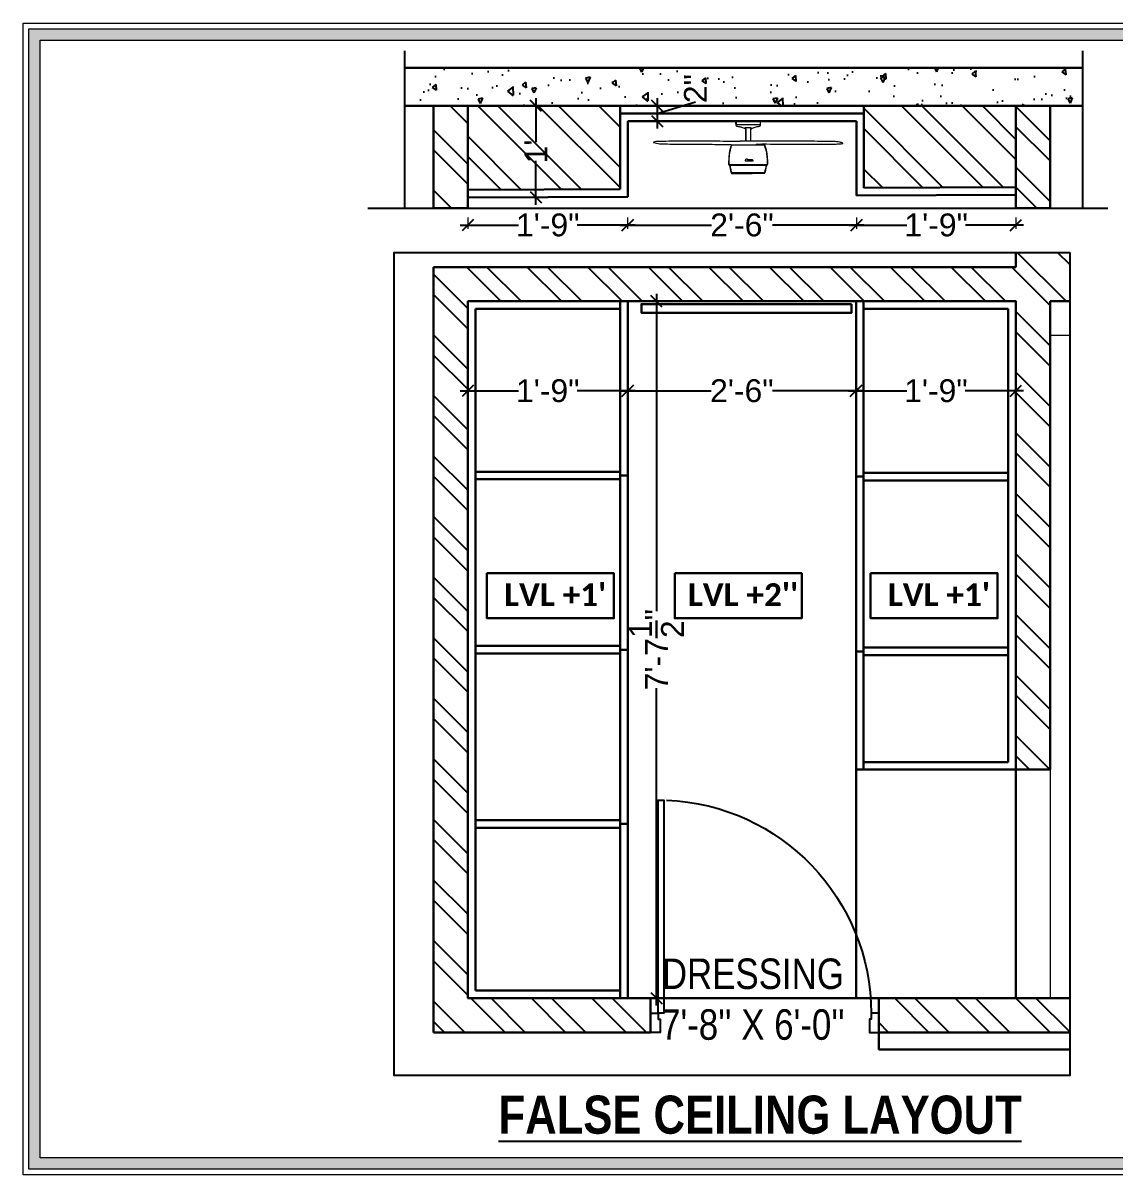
# Model space of a CAD drawing. Header units: millimetres. Extents: x 56222 to 3066687, y -650199 to -121287.
# Drawn here: x 136831 to 136974.6, y -183216.9 to -183065.6 of the extents above; entities that cross this region are included whole.
import ezdxf

# ---------------------------------------------------------------- set-up
doc = ezdxf.new("R2010")
doc.units = ezdxf.units.MM
doc.header["$MEASUREMENT"] = 0
doc.header["$PDMODE"] = 35
doc.linetypes.add('DASHEDX2', pattern=[1.5, 1, -0.5])
doc.layers.get('Defpoints').update_dxf_attribs({"color": 220})
for name, color, linetype in [('AR DOOR', 40, 'Continuous'), ('AR ELE-5', 134, 'Continuous'), ('AR HATCH-7', 7, 'Continuous'), ('Labels and Texts', 8, 'Continuous')]:
    doc.layers.add(name, color=color, linetype=linetype)
for name, color, linetype, lineweight in [('Dimension', 10, 'DASHEDX2', 20), ('Electrical', 84, 'Continuous', 30), ('ELEVATION ( SPIRAL STAIR )', 250, 'Continuous', 9), ('FIRST FLOOR', 7, 'Continuous', 9), ('FIRST FLOOR ( TEXT )', 7, 'Continuous', 9), ('FIRST FLOOR_( PLine )_', 251, 'Continuous', 30), ('FURNITURE', 32, 'Continuous', 9), ('GF FALSE CEILING', 6, 'Continuous', 35), ('GROUND FLOOR', 7, 'Continuous', 9), ('Labelling', 1, 'Continuous', 25), ('NAME PLATE', 7, 'Continuous', 25), ('SECTION ( SLAB PLine )', 104, 'Continuous', 30), ('wall', 7, 'Continuous', 30), ('XX~SLAB ( BEAM )~ ( DIM )', 7, 'Continuous', 9)]:
    doc.layers.add(name, color=color, linetype=linetype, lineweight=lineweight)
doc.styles.add('Arial', font='arial.ttf')
doc.styles.add('century g', font='GOTHIC.TTF')
doc.styles.add('KATHA', font='swissc.ttf')
doc.styles.add('style4', font='ARIALN.TTF')
doc.dimstyles.new('Archana', dxfattribs={"dimtxt": 3, "dimasz": 1.5, "dimexe": 0.5, "dimexo": 0.5, "dimgap": 0, "dimtad": 0, "dimzin": 0, "dimdsep": 46, "dimlunit": 4, "dimtxsty": 'Arial', "dimblk": 'OBLIQUE', "dimcen": 0, "dimdle": 1, "dimclrd": 1, "dimclre": 1, "dimclrt": 5, "dimadec": 0, "dimazin": 0, "dimtfac": 1, "dimtofl": 0, "dimtmove": 1, "dimatfit": 3, "dimfxl": 1, "dimfxlon": 1, "dimtolj": 1, "dimtzin": 0, "dimlwd": 25, "dimlwe": -1, "dimarcsym": 0})
pattern_1 = [(135, (891.5847, 57.002), (-3.97747564, -3.97747564), []), (135, (891.5847, 59.6535), (-3.97747564, -3.97747564), [])]

# ---------------------------------------------------------------- blocks, each defined once
blk = doc.blocks.new('*U29')
for points in [[(-40, 0), (0, 0), (0, 30), (10, 30), (10, 100), (-40, 100)], [(1160, 0), (1120, 0), (1120, 30), (1110, 30), (1110, 100), (1160, 100)], [(0, 0), (0, -1120), (30, -1120), (30, 0)]]:
    blk.add_lwpolyline(points, close=True)
at = {"layer": 'AR ELE-5', "linetype": 'ByBlock', "ltscale": 15}
blk.add_arc((-1.6, 0.7), 1121.6, 272.37301, 359.96526, dxfattribs=at)
blk = doc.blocks.new('_Oblique')
at = {"layer": 'wall', "color": 0, "lineweight": -2}
blk.add_line((-0.5, -0.5), (0.5, 0.5), dxfattribs=at)
blk = doc.blocks.new('*D635')
at = {"layer": 'Defpoints', "color": 0, "lineweight": 30, "transparency": 16777216}
for p in [(136898.01, -183076.51), (136898.41, -183076.51), (136898.01, -183088.52)]:
    blk.add_point(p, dxfattribs=at)
at = {"layer": 'GROUND FLOOR', "color": 1, "lineweight": 25, "transparency": 16777216}
for p, q in [((136898.41, -183075.51), (136898.41, -183081.27)), ((136898.41, -183089.52), (136898.41, -183083.75))]:
    blk.add_line(p, q, dxfattribs=at)
at = {"layer": 'GROUND FLOOR', "color": 1, "transparency": 16777216}
for p, q in [((136898.41, -183076.51), (136898.91, -183076.51)), ((136898.41, -183088.52), (136898.91, -183088.52))]:
    blk.add_line(p, q, dxfattribs=at)
at = {"layer": 'GROUND FLOOR', "color": 1, "lineweight": 25, "transparency": 16777216, "xscale": 1.5, "yscale": 1.5, "zscale": 1.5}
for p, rotation in [((136898.41, -183076.51), 90), ((136898.41, -183088.52), 270)]:
    blk.add_blockref('_Oblique', p, dxfattribs=dict(at, rotation=rotation))
at = {"layer": 'GROUND FLOOR', "color": 5, "lineweight": 30, "transparency": 16777216, "insert": (136898.41, -183082.51), "char_height": 3, "attachment_point": 5, "rotation": 90, "style": 'Arial'}
blk.add_mtext("\\A1;1'", dxfattribs=at)
blk = doc.blocks.new('*D636')
at = {"layer": 'Defpoints', "color": 0, "lineweight": 30, "transparency": 16777216}
for p in [(136910.47, -183088.46), (136889.47, -183089.96), (136910.47, -183092.17)]:
    blk.add_point(p, dxfattribs=at)
at = {"layer": 'GROUND FLOOR', "color": 1, "transparency": 16777216}
for p, q in [((136889.47, -183091.17), (136889.47, -183092.67)), ((136910.47, -183091.17), (136910.47, -183092.67))]:
    blk.add_line(p, q, dxfattribs=at)
at = {"layer": 'GROUND FLOOR', "color": 1, "lineweight": 25, "transparency": 16777216}
for p, q in [((136888.47, -183092.17), (136896.13, -183092.17)), ((136911.47, -183092.17), (136903.82, -183092.17))]:
    blk.add_line(p, q, dxfattribs=at)
at = {"layer": 'GROUND FLOOR', "color": 1, "lineweight": 25, "transparency": 16777216, "xscale": 1.5, "yscale": 1.5, "zscale": 1.5, "rotation": 180}
blk.add_blockref('_Oblique', (136889.47, -183092.17), dxfattribs=at)
at = {"layer": 'GROUND FLOOR', "color": 1, "lineweight": 25, "transparency": 16777216, "xscale": 1.5, "yscale": 1.5, "zscale": 1.5}
blk.add_blockref('_Oblique', (136910.47, -183092.17), dxfattribs=at)
at = {"layer": 'GROUND FLOOR', "color": 5, "lineweight": 30, "transparency": 16777216, "insert": (136899.97, -183092.17), "char_height": 3, "attachment_point": 5, "style": 'Arial'}
blk.add_mtext('\\A1;1\'-9"', dxfattribs=at)
blk = doc.blocks.new('*D637')
at = {"layer": 'Defpoints', "color": 0, "lineweight": 30, "transparency": 16777216}
for p in [(136910.47, -183088.46), (136940.52, -183088.31), (136940.52, -183092.17)]:
    blk.add_point(p, dxfattribs=at)
at = {"layer": 'GROUND FLOOR', "color": 1, "transparency": 16777216}
for p, q in [((136910.47, -183091.17), (136910.47, -183092.67)), ((136940.52, -183091.17), (136940.52, -183092.67))]:
    blk.add_line(p, q, dxfattribs=at)
at = {"layer": 'GROUND FLOOR', "color": 1, "lineweight": 25, "transparency": 16777216}
for p, q in [((136909.47, -183092.17), (136921.48, -183092.17)), ((136941.52, -183092.17), (136929.51, -183092.17))]:
    blk.add_line(p, q, dxfattribs=at)
at = {"layer": 'GROUND FLOOR', "color": 1, "lineweight": 25, "transparency": 16777216, "xscale": 1.5, "yscale": 1.5, "zscale": 1.5, "rotation": 180}
blk.add_blockref('_Oblique', (136910.47, -183092.17), dxfattribs=at)
at = {"layer": 'GROUND FLOOR', "color": 1, "lineweight": 25, "transparency": 16777216, "xscale": 1.5, "yscale": 1.5, "zscale": 1.5}
blk.add_blockref('_Oblique', (136940.52, -183092.17), dxfattribs=at)
at = {"layer": 'GROUND FLOOR', "color": 5, "lineweight": 30, "transparency": 16777216, "insert": (136925.49, -183092.17), "char_height": 3, "attachment_point": 5, "style": 'Arial'}
blk.add_mtext('\\A1;2\'-6"', dxfattribs=at)
blk = doc.blocks.new('*D638')
at = {"layer": 'Defpoints', "color": 0, "lineweight": 30, "transparency": 16777216}
for p in [(136940.54, -183088.31), (136961.47, -183088.31), (136961.47, -183092.17)]:
    blk.add_point(p, dxfattribs=at)
at = {"layer": 'GROUND FLOOR', "color": 1, "transparency": 16777216}
for p, q in [((136940.54, -183091.17), (136940.54, -183092.67)), ((136961.47, -183091.17), (136961.47, -183092.67))]:
    blk.add_line(p, q, dxfattribs=at)
at = {"layer": 'GROUND FLOOR', "color": 1, "lineweight": 25, "transparency": 16777216}
for p, q in [((136939.54, -183092.17), (136947.16, -183092.17)), ((136962.47, -183092.17), (136954.85, -183092.17))]:
    blk.add_line(p, q, dxfattribs=at)
at = {"layer": 'GROUND FLOOR', "color": 1, "lineweight": 25, "transparency": 16777216, "xscale": 1.5, "yscale": 1.5, "zscale": 1.5, "rotation": 180}
blk.add_blockref('_Oblique', (136940.54, -183092.17), dxfattribs=at)
at = {"layer": 'GROUND FLOOR', "color": 1, "lineweight": 25, "transparency": 16777216, "xscale": 1.5, "yscale": 1.5, "zscale": 1.5}
blk.add_blockref('_Oblique', (136961.47, -183092.17), dxfattribs=at)
at = {"layer": 'GROUND FLOOR', "color": 5, "lineweight": 30, "transparency": 16777216, "insert": (136951, -183092.17), "char_height": 3, "attachment_point": 5, "style": 'Arial'}
blk.add_mtext('\\A1;1\'-9"', dxfattribs=at)
blk = doc.blocks.new('*D639')
at = {"layer": 'Defpoints', "color": 0, "lineweight": 30, "transparency": 16777216}
for p in [(136889.47, -183113.94), (136910.47, -183113.94), (136910.47, -183113.94)]:
    blk.add_point(p, dxfattribs=at)
at = {"layer": 'GROUND FLOOR', "color": 1, "lineweight": 25, "transparency": 16777216}
for p, q in [((136888.47, -183113.94), (136896.13, -183113.94)), ((136911.47, -183113.94), (136903.82, -183113.94))]:
    blk.add_line(p, q, dxfattribs=at)
at = {"layer": 'GROUND FLOOR', "color": 1, "transparency": 16777216}
for p, q in [((136889.47, -183113.94), (136889.47, -183113.44)), ((136910.47, -183113.94), (136910.47, -183113.44))]:
    blk.add_line(p, q, dxfattribs=at)
at = {"layer": 'GROUND FLOOR', "color": 1, "lineweight": 25, "transparency": 16777216, "xscale": 1.5, "yscale": 1.5, "zscale": 1.5, "rotation": 180}
blk.add_blockref('_Oblique', (136889.47, -183113.94), dxfattribs=at)
at = {"layer": 'GROUND FLOOR', "color": 1, "lineweight": 25, "transparency": 16777216, "xscale": 1.5, "yscale": 1.5, "zscale": 1.5}
blk.add_blockref('_Oblique', (136910.47, -183113.94), dxfattribs=at)
at = {"layer": 'GROUND FLOOR', "color": 5, "lineweight": 30, "transparency": 16777216, "insert": (136899.97, -183113.94), "char_height": 3, "attachment_point": 5, "style": 'Arial'}
blk.add_mtext('\\A1;1\'-9"', dxfattribs=at)
blk = doc.blocks.new('*D640')
at = {"layer": 'Defpoints', "color": 0, "lineweight": 30, "transparency": 16777216}
for p in [(136910.47, -183113.94), (136940.47, -183113.94), (136940.47, -183113.94)]:
    blk.add_point(p, dxfattribs=at)
at = {"layer": 'GROUND FLOOR', "color": 1, "lineweight": 25, "transparency": 16777216}
for p, q in [((136909.47, -183113.94), (136921.46, -183113.94)), ((136941.47, -183113.94), (136929.49, -183113.94))]:
    blk.add_line(p, q, dxfattribs=at)
at = {"layer": 'GROUND FLOOR', "color": 1, "transparency": 16777216}
for p, q in [((136910.47, -183113.94), (136910.47, -183113.44)), ((136940.47, -183113.94), (136940.47, -183113.44))]:
    blk.add_line(p, q, dxfattribs=at)
at = {"layer": 'GROUND FLOOR', "color": 1, "lineweight": 25, "transparency": 16777216, "xscale": 1.5, "yscale": 1.5, "zscale": 1.5, "rotation": 180}
blk.add_blockref('_Oblique', (136910.47, -183113.94), dxfattribs=at)
at = {"layer": 'GROUND FLOOR', "color": 1, "lineweight": 25, "transparency": 16777216, "xscale": 1.5, "yscale": 1.5, "zscale": 1.5}
blk.add_blockref('_Oblique', (136940.47, -183113.94), dxfattribs=at)
at = {"layer": 'GROUND FLOOR', "color": 5, "lineweight": 30, "transparency": 16777216, "insert": (136925.47, -183113.94), "char_height": 3, "attachment_point": 5, "style": 'Arial'}
blk.add_mtext('\\A1;2\'-6"', dxfattribs=at)
blk = doc.blocks.new('*D641')
at = {"layer": 'Defpoints', "color": 0, "lineweight": 30, "transparency": 16777216}
for p in [(136940.47, -183113.94), (136961.47, -183113.94), (136961.47, -183113.94)]:
    blk.add_point(p, dxfattribs=at)
at = {"layer": 'GROUND FLOOR', "color": 1, "lineweight": 25, "transparency": 16777216}
for p, q in [((136939.47, -183113.94), (136947.13, -183113.94)), ((136962.47, -183113.94), (136954.82, -183113.94))]:
    blk.add_line(p, q, dxfattribs=at)
at = {"layer": 'GROUND FLOOR', "color": 1, "transparency": 16777216}
for p, q in [((136940.47, -183113.94), (136940.47, -183113.44)), ((136961.47, -183113.94), (136961.47, -183113.44))]:
    blk.add_line(p, q, dxfattribs=at)
at = {"layer": 'GROUND FLOOR', "color": 1, "lineweight": 25, "transparency": 16777216, "xscale": 1.5, "yscale": 1.5, "zscale": 1.5, "rotation": 180}
blk.add_blockref('_Oblique', (136940.47, -183113.94), dxfattribs=at)
at = {"layer": 'GROUND FLOOR', "color": 1, "lineweight": 25, "transparency": 16777216, "xscale": 1.5, "yscale": 1.5, "zscale": 1.5}
blk.add_blockref('_Oblique', (136961.47, -183113.94), dxfattribs=at)
at = {"layer": 'GROUND FLOOR', "color": 5, "lineweight": 30, "transparency": 16777216, "insert": (136950.97, -183113.94), "char_height": 3, "attachment_point": 5, "style": 'Arial'}
blk.add_mtext('\\A1;1\'-9"', dxfattribs=at)
blk = doc.blocks.new('*D642')
at = {"layer": 'Defpoints', "color": 0, "lineweight": 30, "transparency": 16777216}
for p in [(136916.82, -183102.18), (136914.26, -183193.68), (136916.82, -183193.68)]:
    blk.add_point(p, dxfattribs=at)
at = {"layer": 'GROUND FLOOR', "color": 1, "lineweight": 25, "transparency": 16777216}
for p, q in [((136914.26, -183101.18), (136914.26, -183142.87)), ((136914.26, -183194.68), (136914.26, -183153))]:
    blk.add_line(p, q, dxfattribs=at)
at = {"layer": 'GROUND FLOOR', "color": 1, "transparency": 16777216}
for p, q in [((136915.26, -183102.18), (136913.76, -183102.18)), ((136915.26, -183193.68), (136913.76, -183193.68))]:
    blk.add_line(p, q, dxfattribs=at)
at = {"layer": 'GROUND FLOOR', "color": 1, "lineweight": 25, "transparency": 16777216, "xscale": 1.5, "yscale": 1.5, "zscale": 1.5}
for p, rotation in [((136914.26, -183102.18), 90), ((136914.26, -183193.68), 270)]:
    blk.add_blockref('_Oblique', p, dxfattribs=dict(at, rotation=rotation))
at = {"layer": 'GROUND FLOOR', "color": 5, "lineweight": 30, "transparency": 16777216, "insert": (136914.26, -183147.93), "char_height": 3, "attachment_point": 5, "rotation": 90, "style": 'Arial'}
blk.add_mtext('\\A1;7\'-7{\\H1x;\\S1/2;}"', dxfattribs=at)
blk = doc.blocks.new('*D936')
at = {"layer": 'Defpoints', "color": 0, "lineweight": 30, "transparency": 16777216}
for p in [(136914.36, -183076.51), (136914.36, -183078.51), (136914.36, -183078.51)]:
    blk.add_point(p, dxfattribs=at)
at = {"layer": 'FURNITURE', "color": 1, "lineweight": 25, "transparency": 16777216}
for p, q in [((136914.36, -183075.51), (136914.36, -183079.51)), ((136914.36, -183077.51), (136919.37, -183076))]:
    blk.add_line(p, q, dxfattribs=at)
at = {"layer": 'FURNITURE', "color": 1, "transparency": 16777216}
for p, q in [((136914.36, -183076.51), (136914.86, -183076.51)), ((136914.36, -183078.51), (136914.86, -183078.51))]:
    blk.add_line(p, q, dxfattribs=at)
at = {"layer": 'FURNITURE', "color": 1, "lineweight": 25, "transparency": 16777216, "xscale": 1.5, "yscale": 1.5, "zscale": 1.5}
for p, rotation in [((136914.36, -183076.51), 90), ((136914.36, -183078.51), 270)]:
    blk.add_blockref('_Oblique', p, dxfattribs=dict(at, rotation=rotation))
at = {"layer": 'FURNITURE', "color": 5, "lineweight": 30, "transparency": 16777216, "insert": (136919.37, -183074.25), "char_height": 3, "attachment_point": 5, "rotation": 90, "style": 'Arial'}
blk.add_mtext('\\A1;2"', dxfattribs=at)

msp = doc.modelspace()

# ---------------------------------------------------------------- hatches: boundary and pattern name
at = {"layer": 'AR HATCH-7', "lineweight": 25, "true_color": 0x939598}
h = msp.add_hatch(dxfattribs=at)
h.set_pattern_fill('AR-CONC', color=252, angle=225)
h.set_pattern_definition([(275, (2222.204, 280.6697), (-5.51551999, -4.62807079), [0.75, -8.25]), (220, (2222.204, 280.67), (6.29992167, -4.3376815), [0.6, -6.6]), (325.4514445, (2221.744, 280.284), (0.78440164, -8.96575221), [0.63740192, -7.01142112]), (271.1842, (2223.618, 279.2555), (-8.71693388, -6.37613776), [1.125, -12.375]), (321.6356355, (2222.892, 278.724), (0.2790007, -13.4971167), [0.9561034, -10.5171376]), (216.184164, (2223.618, 279.255), (0.2790007, -13.4971167), [0.9, -9.9]), (246, (2222.5573, 278.902), (-7.06771572, -1.37382476), [0.75, -8.25]), (191, (2222.557, 278.902), (3.40708593, -6.84808435), [0.6, -6.6]), (296.4514447, (2221.9684, 278.7874), (-3.66062975, -8.22190906), [0.6374019, -7.01142112]), (262.5, (2222.2038, 280.6697), (2.267931853, -2.439898176), [0, -6.52, 0, -6.7, 0, -6.625]), (232.5, (2222.2038, 280.6697), (0.92872942, -4.6490945), [0, -3.82, 0, -6.37, 0, -2.525]), (192.5, (2223.7806, 282.2465), (-3.934181673, -3.615207618), [0, -2.5, 0, -7.8, 0, -10.35]), (182.5, (2224.4877, 282.9536), (-3.41589983, -4.83159807), [0, -3.25, 0, -5.18, 0, -7.35])])
h.paths.add_polyline_path([(136970.218, -183071.509), (136881.129, -183071.509), (136881.129, -183076.509), (136970.218, -183076.509)])
h = msp.add_hatch(dxfattribs=at)
h.set_pattern_fill('ANSI32', color=252, scale=15, angle=90)
h.set_pattern_definition([(135, (2222.204, 280.6697), (-3.97747564, -3.97747564), []), (135, (2222.204, 283.3213), (-3.97747564, -3.97747564), [])])
h.paths.add_polyline_path([(136965.972, -183076.509), (136961.472, -183076.509), (136961.472, -183089.963), (136965.972, -183089.963)])
h.paths.add_polyline_path([(136889.472, -183076.509), (136884.972, -183076.509), (136884.972, -183089.963), (136889.472, -183089.963)])
at = {"layer": 'AR HATCH-7', "lineweight": 25}
h = msp.add_hatch(dxfattribs=at)
h.set_pattern_fill('ANSI32', color=6, scale=15, angle=90)
h.set_pattern_definition([(135, (2229.753, 300.6297), (-3.97747564, -3.97747564), []), (135, (2229.753, 303.2813), (-3.97747564, -3.97747564), [])])
h.paths.add_polyline_path([(136961.472, -183076.509), (136941.477, -183076.509), (136941.517, -183087.3), (136961.472, -183087.2)])
h.paths.add_polyline_path([(136909.472, -183076.509), (136889.472, -183076.509), (136889.472, -183087.561), (136909.472, -183087.461)])
h.paths.add_polyline_path([(136895.365, -183084.959), (136895.365, -183080.328)], flags=16)
at = {"layer": 'AR HATCH-7', "lineweight": 25, "true_color": 0x939598}
h = msp.add_hatch(dxfattribs=at)
h.set_pattern_fill('ANSI32', color=252, scale=15, angle=90)
h.set_pattern_definition(pattern_1)
h.paths.add_polyline_path([(136889.472, -183102.185), (136961.472, -183102.185), (136961.472, -183163.685), (136965.972, -183163.685), (136965.972, -183102.185), (136968.558, -183102.185), (136968.558, -183095.766), (136961.472, -183095.766), (136961.472, -183097.685), (136953.017, -183097.685), (136953.017, -183097.693), (136951.362, -183097.685), (136884.972, -183097.685), (136884.972, -183198.185), (136913.472, -183198.185), (136913.472, -183195.685), (136913.472, -183193.685), (136889.472, -183193.685)])
h = msp.add_hatch(dxfattribs=at)
h.set_pattern_fill('ANSI32', color=252, scale=15, angle=90)
h.set_pattern_definition(pattern_1)
h.paths.add_polyline_path([(136968.558, -183193.685), (136943.472, -183193.685), (136943.472, -183198.185), (136968.558, -183198.185)])
at = {"layer": 'Dimension', "linetype": 'Continuous', "true_color": 0xd39e00}
h = msp.add_hatch(color=42, dxfattribs=at)
h.paths.add_polyline_path([(136831.779, -183066.385), (136831.779, -183216.166), (137044.573, -183216.166), (137044.573, -183066.385)])
h.paths.add_polyline_path([(136833.273, -183067.879), (137043.08, -183067.879), (137043.08, -183214.673), (136833.273, -183214.673)], flags=16)

# ---------------------------------------------------------------- linework, layer by layer
at = {"layer": 'Dimension', "color": 42, "linetype": 'Continuous', "true_color": 0xd39e00}
for points in [[(136831.032, -183065.639), (137045.32, -183065.639), (137045.32, -183216.913), (136831.032, -183216.913)], [(136831.779, -183066.385), (137044.573, -183066.385), (137044.573, -183216.166), (136831.779, -183216.166)], [(136833.273, -183067.879), (137043.08, -183067.879), (137043.08, -183214.673), (136833.273, -183214.673)]]:
    msp.add_lwpolyline(points, close=True, dxfattribs=at)
at = {"layer": 'Electrical', "lineweight": 15}
for points in [[(136924.659, -183078.793, 0.031611), (136924.672, -183079.003, 0.125707), (136924.719, -183079.123, 0.168352), (136924.809, -183079.185, 0.06937), (136924.958, -183079.206, -0.053248), (136925.12, -183079.224, -0.022494), (136925.333, -183079.28, -0.021672), (136925.561, -183079.362, -0.024013), (136925.772, -183079.461), (136925.946, -183079.553), (136925.946, -183080.345), (136925.946, -183081.138), (136925.608, -183081.138, 0.01257), (136925.475, -183081.141, 0.016781), (136925.355, -183081.151, 0.014033), (136925.256, -183081.166, 0.140749), (136925.219, -183081.184, -0.18367), (136925.173, -183081.202, -0.001008), (136924.687, -183081.204, -0.00416), (136924.13, -183081.201, -0.002608), (136923.478, -183081.188, 0.00446), (136921.687, -183081.159, 0.001671), (136919.176, -183081.15, 0.00163), (136916.694, -183081.157, 0.00537), (136915.057, -183081.185, 0.003499), (136914.162, -183081.216, 0.064599), (136913.883, -183081.264, 0.732885), (136913.882, -183081.331, 0.025361), (136914.26, -183081.432, 0.038713), (136914.67, -183081.487, 0.008062), (136915.397, -183081.516, 0.004008), (136916.646, -183081.535, 0.000476), (136919.416, -183081.553, -0.000382), (136922.262, -183081.572, -0.004311), (136923.391, -183081.589, -0.003775), (136924.055, -183081.611, -0.527222), (136924.091, -183081.668, 0.025208), (136924.069, -183081.724, 0.002452), (136924.026, -183081.863, 0.003104), (136923.975, -183082.03, 0.002451), (136923.923, -183082.211, 0.038797), (136923.816, -183082.741, 0.017295), (136923.754, -183083.45, 0.009626), (136923.731, -183084.148, 0.232), (136923.813, -183084.319, -0.12153), (136923.848, -183084.365, -0.029036), (136923.881, -183084.455, -0.027148), (136923.909, -183084.569, -0.020203), (136923.929, -183084.697, 0.015364), (136923.947, -183084.83, 0.012419), (136923.975, -183084.972, 0.012609), (136924.008, -183085.101, 0.031368), (136924.04, -183085.193), (136924.116, -183085.377), (136926.286, -183085.377, 0.001347), (136927.377, -183085.374, 0.00619), (136928.009, -183085.363, 0.004097), (136928.438, -183085.347, 0.212648), (136928.51, -183085.31, 0.099431), (136928.535, -183085.263, 0.009769), (136928.57, -183085.138, 0.012042), (136928.605, -183084.987, 0.009263), (136928.636, -183084.819, -0.014105), (136928.669, -183084.651, -0.017323), (136928.71, -183084.496, -0.0159), (136928.752, -183084.37, -0.108083), (136928.787, -183084.315, 0.199365), (136928.88, -183084.091, 0.015262), (136928.858, -183083.425, 0.021782), (136928.782, -183082.715, 0.036673), (136928.65, -183082.131, 0.007985), (136928.52, -183081.728, 0.146339), (136928.442, -183081.62, 0.156969), (136928.32, -183081.575, 0.009576), (136927.925, -183081.567, -0.0070333), (136927.688, -183081.618, -0.020532), (136927.524, -183081.606, -0.021635), (136927.413, -183081.589, -0.357361), (136927.391, -183081.562, -0.28728), (136927.406, -183081.538, -0.084275), (136927.449, -183081.526, -0.047764), (136927.519, -183081.524, -0.016901), (136927.619, -183081.535, 0.0341488), (136928.143, -183081.52, 0.000247), (136932.516, -183081.543, 0.000587), (136936.642, -183081.557, 0.012623), (136937.859, -183081.529, 0.004943), (136938.219, -183081.509, 0.010136), (136938.5, -183081.484, 0.004612), (136938.723, -183081.457, 0.381732), (136938.744, -183081.433, 0.300346), (136938.727, -183081.408, 0.011868), (136938.618, -183081.366, 0.017557), (136938.479, -183081.322, 0.011101), (136938.315, -183081.281, 0.043189), (136937.901, -183081.222, 0.008438), (136937.149, -183081.194, 0.003884), (136935.817, -183081.177, 0.000379), (136932.601, -183081.164, -0.000049), (136930.551, -183081.157, -0.000074), (136928.769, -183081.15, -0.000026), (136927.232, -183081.144, -0.001901), (136926.979, -183081.142), (136926.644, -183081.138), (136926.644, -183080.37), (136926.644, -183079.602), (136926.793, -183079.492, -0.061504), (136926.955, -183079.4, -0.019383), (136927.217, -183079.304, -0.019492), (136927.486, -183079.228, -0.058931), (136927.675, -183079.206, 0.094264), (136927.797, -183079.183, 0.160811), (136927.876, -183079.117, 0.108822), (136927.919, -183078.995, 0.030881), (136927.932, -183078.793), (136927.932, -183078.509), (136926.295, -183078.509), (136924.659, -183078.509)], [(136926.751, -183079.421, -0.148195), (136926.745, -183079.441, -0.098894), (136926.728, -183079.459, -0.082425), (136926.702, -183079.47, -0.064853), (136926.671, -183079.474, 0.33533), (136926.628, -183079.507, 0.045065), (136926.605, -183079.627, 0.021161), (136926.593, -183079.848, 0.002961), (136926.59, -183080.306), (136926.59, -183081.138), (136926.322, -183081.138), (136926.054, -183081.138), (136926.054, -183080.34, 0.002612), (136926.051, -183079.835, 0.031387), (136926.037, -183079.641, 0.090648), (136926.002, -183079.534, 0.116561), (136925.933, -183079.457, -0.093928), (136925.888, -183079.411, -0.5185), (136925.899, -183079.385, -0.057033), (136925.986, -183079.373, -0.002665), (136926.282, -183079.37, -0.009371), (136926.472, -183079.372, -0.019098), (136926.621, -183079.383, -0.015455), (136926.732, -183079.398, -0.365343)], [(136928.55, -183082.063, -0.020101), (136928.658, -183082.459, -0.021298), (136928.731, -183082.856, -0.020022), (136928.774, -183083.279, -0.01425), (136928.789, -183083.755), (136928.791, -183084.251), (136926.309, -183084.238), (136923.827, -183084.224), (136923.81, -183083.794, -0.029881), (136923.82, -183083.305, -0.018986), (136923.888, -183082.738, -0.019091), (136923.995, -183082.192, -0.037142), (136924.129, -183081.769), (136924.189, -183081.621), (136926.299, -183081.621), (136928.41, -183081.621)], [(136925.96, -183083.579, 0.026241), (136925.934, -183083.612, 0.027506), (136925.913, -183083.646, 0.028546), (136925.897, -183083.678, 0.09852), (136925.893, -183083.7, 0.406912), (136925.917, -183083.725, 0.003121), (136926.22, -183083.73, 0.009429), (136926.564, -183083.728, 0.007208), (136926.939, -183083.713, 0.285816), (136926.95, -183083.705, 0.227811), (136926.95, -183083.69, 0.079412), (136926.932, -183083.667, 0.027911), (136926.9, -183083.64, 0.092589), (136926.841, -183083.61, 0.038675), (136926.755, -183083.592, 0.031565), (136926.644, -183083.586, 0.018135), (136926.511, -183083.59, -0.014124), (136926.386, -183083.596, -0.033496), (136926.293, -183083.591, -0.045113), (136926.232, -183083.578, -0.329526), (136926.215, -183083.556, 0.302129), (136926.187, -183083.514, 0.123123), (136926.117, -183083.503, 0.087528), (136926.029, -183083.527, 0.102055)], [(136928.628, -183084.425, -0.042546), (136928.606, -183084.638, -0.01707), (136928.542, -183084.924, -0.010807), (136928.464, -183085.201, -0.179063), (136928.407, -183085.276, -0.135797), (136928.345, -183085.295, -0.000824), (136927.757, -183085.309, -0.003321), (136927.082, -183085.319, -0.0021), (136926.295, -183085.322, -0.0021), (136925.508, -183085.319, -0.003321), (136924.834, -183085.309, -0.000824), (136924.245, -183085.295, -0.135797), (136924.184, -183085.276, -0.179063), (136924.127, -183085.201, -0.010807), (136924.048, -183084.924, -0.01707), (136923.984, -183084.638, -0.042546), (136923.963, -183084.425), (136923.961, -183084.304), (136926.295, -183084.304), (136928.63, -183084.304)]]:
    msp.add_lwpolyline(points, format="xyb", close=True, dxfattribs=at)
msp.add_lwpolyline([(136927.868, -183078.779), (136927.851, -183078.995), (136926.309, -183079.007), (136924.766, -183079.018), (136924.766, -183078.79), (136924.766, -183078.562), (136926.325, -183078.562), (136927.884, -183078.562)], close=True, dxfattribs=at)
at = {"layer": 'ELEVATION ( SPIRAL STAIR )', "color": 9, "lineweight": 30, "true_color": 0xc7c8ca}
msp.add_lwpolyline([(136939.891, -183102.536), (136939.891, -183103.686), (136912.272, -183103.686), (136912.272, -183102.536)], close=True, dxfattribs=at)
at = {"layer": 'FIRST FLOOR'}
for p, q in [((136961.472, -183095.766), (136961.472, -183097.685)), ((136961.472, -183097.685), (136884.972, -183097.685)), ((136884.972, -183097.685), (136884.972, -183198.185)), ((136961.472, -183102.185), (136889.472, -183102.185)), ((136889.472, -183102.185), (136889.472, -183193.685)), ((136961.472, -183102.185), (136961.472, -183163.685)), ((136965.972, -183102.185), (136968.558, -183102.185)), ((136965.972, -183102.185), (136965.972, -183193.685)), ((136961.472, -183163.685), (136965.972, -183163.685)), ((136889.472, -183193.685), (136968.558, -183193.685)), ((136913.472, -183193.685), (136913.472, -183198.185)), ((136943.472, -183193.685), (136943.472, -183198.185)), ((136884.972, -183198.185), (136913.472, -183198.185)), ((136943.472, -183198.185), (136968.558, -183198.185))]:
    msp.add_line(p, q, dxfattribs=at)
at = {"layer": 'FIRST FLOOR_( PLine )_'}
for p, q in [((136961.472, -183095.766), (136961.472, -183097.685)), ((136961.472, -183097.685), (136884.972, -183097.685)), ((136884.972, -183097.685), (136884.972, -183198.185)), ((136889.472, -183193.685), (136889.472, -183102.185)), ((136889.472, -183102.185), (136961.472, -183102.185)), ((136961.472, -183102.185), (136961.472, -183163.685)), ((136965.972, -183163.685), (136965.972, -183102.185)), ((136965.972, -183102.185), (136968.558, -183102.185)), ((136961.472, -183163.685), (136965.972, -183163.685)), ((136913.472, -183193.685), (136889.472, -183193.685)), ((136913.472, -183198.185), (136913.472, -183193.685)), ((136884.972, -183198.185), (136913.472, -183198.185))]:
    msp.add_line(p, q, dxfattribs=at)
msp.add_lwpolyline([(136968.558, -183193.685), (136943.472, -183193.685), (136943.472, -183198.185), (136968.558, -183198.185)], dxfattribs=at)
at = {"layer": 'FURNITURE', "color": 9, "lineweight": 30, "true_color": 0xc7c8ca}
for p, q in [((136909.472, -183103.185), (136890.472, -183103.185)), ((136890.472, -183103.185), (136890.472, -183192.685)), ((136909.472, -183193.685), (136909.472, -183102.185)), ((136941.472, -183102.185), (136941.472, -183163.685)), ((136960.472, -183103.185), (136941.472, -183103.185)), ((136960.472, -183162.685), (136960.472, -183103.185)), ((136890.472, -183124.56), (136909.472, -183124.56)), ((136941.472, -183124.695), (136960.472, -183124.695)), ((136890.472, -183125.56), (136909.472, -183125.56)), ((136909.472, -183125.06), (136910.472, -183125.06)), ((136941.472, -183125.195), (136940.472, -183125.195)), ((136941.472, -183125.695), (136960.472, -183125.695)), ((136890.472, -183147.435), (136909.472, -183147.435)), ((136890.472, -183148.435), (136909.472, -183148.435)), ((136909.472, -183147.935), (136910.472, -183147.935)), ((136941.472, -183148.158), (136940.472, -183148.158)), ((136941.472, -183147.658), (136960.472, -183147.658)), ((136941.472, -183148.658), (136960.472, -183148.658)), ((136941.472, -183162.685), (136960.472, -183162.685)), ((136890.472, -183170.31), (136909.472, -183170.31)), ((136890.472, -183171.31), (136909.472, -183171.31)), ((136909.472, -183170.81), (136910.472, -183170.81)), ((136890.472, -183192.685), (136909.472, -183192.685))]:
    msp.add_line(p, q, dxfattribs=at)
for points in [[(136889.472, -183193.685), (136910.472, -183193.685), (136910.472, -183102.185), (136889.472, -183102.185)], [(136961.472, -183102.185), (136940.472, -183102.185), (136940.472, -183163.685), (136961.472, -183163.685)]]:
    msp.add_lwpolyline(points, close=True, dxfattribs=at)
at = {"layer": 'FURNITURE'}
msp.add_lwpolyline([(136968.558, -183106.685), (136966.066, -183106.685), (136966.066, -183102.185), (136968.558, -183102.185)], dxfattribs=at)
at = {"layer": 'FURNITURE', "lineweight": 30}
msp.add_lwpolyline([(136968.558, -183198.185), (136943.472, -183198.185), (136943.472, -183200.435), (136968.558, -183200.435)], dxfattribs=at)
at = {"layer": 'GF FALSE CEILING', "lineweight": 30}
for points in [[(136889.472, -183102.185), (136961.472, -183102.185), (136961.472, -183193.685), (136889.472, -183193.685)], [(136910.472, -183102.185), (136940.472, -183102.185), (136940.472, -183193.685), (136910.472, -183193.685)]]:
    msp.add_lwpolyline(points, close=True, dxfattribs=at)
at = {"layer": 'GROUND FLOOR', "color": 6, "lineweight": 30}
for p, q in [((136909.472, -183087.461), (136909.472, -183076.509)), ((136909.472, -183077.509), (136941.477, -183077.509)), ((136941.517, -183087.3), (136941.477, -183076.509)), ((136910.472, -183088.457), (136910.472, -183078.509)), ((136910.472, -183078.509), (136940.536, -183078.509)), ((136940.536, -183088.308), (136940.536, -183078.509)), ((136941.477, -183080.389), (136941.477, -183080.384)), ((136889.472, -183087.561), (136909.472, -183087.461)), ((136889.472, -183088.561), (136910.472, -183088.457)), ((136940.517, -183088.308), (136961.512, -183088.204)), ((136941.517, -183087.3), (136961.512, -183087.2))]:
    msp.add_line(p, q, dxfattribs=at)
at = {"layer": 'GROUND FLOOR', "lineweight": 30}
for points in [[(136884.972, -183076.509), (136889.472, -183076.509), (136889.472, -183089.963), (136884.972, -183089.963)], [(136961.472, -183076.509), (136965.972, -183076.509), (136965.972, -183089.963), (136961.472, -183089.963)]]:
    msp.add_lwpolyline(points, close=True, dxfattribs=at)
at = {"layer": 'Labels and Texts', "color": 1, "lineweight": 30, "ltscale": 0.3, "transparency": 33554687, "elevation": 1.124}
for points in [[(136891.982, -183137.9), (136908.664, -183137.9), (136908.664, -183143.794), (136891.982, -183143.794)], [(136916.662, -183137.9), (136933.344, -183137.9), (136933.344, -183143.794), (136916.662, -183143.794)], [(136942.395, -183137.9), (136959.077, -183137.9), (136959.077, -183143.794), (136942.395, -183143.794)]]:
    msp.add_lwpolyline(points, close=True, dxfattribs=at)
at = {"layer": 'SECTION ( SLAB PLine )', "color": 1}
for p, q in [((136881.129, -183071.509), (136970.218, -183071.509)), ((136881.129, -183076.509), (136970.218, -183076.509))]:
    msp.add_line(p, q, dxfattribs=at)
at = {"layer": 'XX~SLAB ( BEAM )~ ( DIM )', "color": 252, "lineweight": 25, "true_color": 0x939598}
for p, q in [((136881.129, -183069.309), (136881.129, -183089.963)), ((136970.218, -183069.309), (136970.218, -183089.963)), ((136876.324, -183089.963), (136973.576, -183089.963))]:
    msp.add_line(p, q, dxfattribs=at)
msp.add_lwpolyline([(136968.558, -183095.766), (136968.558, -183203.86), (136879.789, -183203.86), (136879.789, -183095.766)], close=True, dxfattribs=at)

# ---------------------------------------------------------------- block references
at = {"layer": 'AR DOOR', "linetype": 'ByBlock', "lineweight": -2, "extrusion": (0, 0, -1), "xscale": 0.02500000000004618, "yscale": 0.02500000000004618, "zscale": -0.02500000000004618, "rotation": 180}
msp.add_blockref('*U29', (-136914.472, -183195.685), dxfattribs=at)

# ---------------------------------------------------------------- texts
at = {"layer": 'FIRST FLOOR ( TEXT )', "insert": (136926.923, -183193.851), "char_height": 4, "attachment_point": 5, "style": 'KATHA'}
msp.add_mtext("DRESSING\\P7'-8'' X 6'-0''", dxfattribs=at)
at = {"layer": 'Labelling', "color": 251, "true_color": 0x636466, "insert": (136927.872, -183209.03), "char_height": 5, "attachment_point": 5, "style": 'style4'}
msp.add_mtext_dynamic_manual_height_columns('{\\fArial Narrow|b1|i0|c0|p34;\\LFALSE CEILING LAYOUT}', width=79.10806, gutter_width=1, heights=[0], dxfattribs=at)
at = {"layer": 'NAME PLATE', "color": 251, "true_color": 0x636466, "transparency": 33554687, "char_height": 3, "attachment_point": 5, "style": 'century g'}
for s, insert in [("{\\fCalibri|b1|i0|c0|p34;\\C256;\\c0;LVL +1'}", (136900.958, -183140.712, 1.124)), ("{\\fCalibri|b1|i0|c0|p34;\\C256;\\c0;LVL +2''}", (136925.638, -183140.712, 1.124)), ("{\\fCalibri|b1|i0|c0|p34;\\C256;\\c0;LVL +1'}", (136951.37, -183140.712, 1.124))]:
    msp.add_mtext_dynamic_manual_height_columns(s, width=51.71911, gutter_width=1, heights=[0], dxfattribs=dict(at, insert=insert))

# ---------------------------------------------------------------- dimensions: what is measured, and where the dimension line sits
at = {"layer": 'FURNITURE', "lineweight": 30}
dim = msp.add_linear_dim(base=(136914.356, -183078.509), p1=(136914.356, -183076.509), p2=(136914.356, -183078.509), angle=90, dimstyle='Archana', dxfattribs=at)
dim.commit()
dim.dimension.update_dxf_attribs({"geometry": '*D936', "text_midpoint": (136919.374, -183076.003)})
at = {"layer": 'GROUND FLOOR', "lineweight": 30}
for base, p1, p2, picture, middle in [((136898.409, -183076.509), (136898.013, -183088.518), (136898.013, -183076.509), '*D635', (136898.409, -183082.513)), ((136914.255, -183193.685), (136916.822, -183102.185), (136916.822, -183193.685), '*D642', (136914.255, -183147.935))]:
    dim = msp.add_linear_dim(base=base, p1=p1, p2=p2, angle=90, dimstyle='Archana', dxfattribs=at)
    dim.commit()
    dim.dimension.update_dxf_attribs({"geometry": picture, "text_midpoint": middle})
for base, p1, p2, picture, middle in [((136910.472, -183092.172), (136889.472, -183089.963), (136910.472, -183088.457), '*D636', (136899.972, -183092.172)), ((136940.5167, -183092.1716), (136910.4725, -183088.4566), (136940.5167, -183088.3078), '*D637', (136925.4946, -183092.1716)), ((136961.472, -183092.172), (136940.536, -183088.308), (136961.472, -183088.308), '*D638', (136951.004, -183092.172)), ((136910.472, -183113.936), (136889.472, -183113.936), (136910.472, -183113.936), '*D639', (136899.972, -183113.936)), ((136940.472, -183113.936), (136910.472, -183113.936), (136940.472, -183113.936), '*D640', (136925.472, -183113.936)), ((136961.472, -183113.936), (136940.472, -183113.936), (136961.472, -183113.936), '*D641', (136950.972, -183113.936))]:
    dim = msp.add_linear_dim(base=base, p1=p1, p2=p2, dimstyle='Archana', dxfattribs=at)
    dim.commit()
    dim.dimension.update_dxf_attribs({"geometry": picture, "text_midpoint": middle})

doc.saveas('drawing.dxf')
